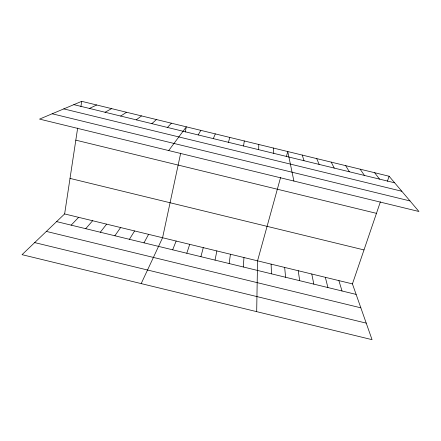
<?xml version="1.0" encoding="UTF-8"?>
<svg xmlns="http://www.w3.org/2000/svg" width="441" height="441" viewBox="0 0 441 441"><rect width="100%" height="100%" fill="white"/><g stroke="black" fill="none" stroke-linecap="round" stroke-linejoin="round"><path stroke-width="0.66" d="M256.684 311.649L257.544 260.835L280.586 177.502M258.674 149.675L258.795 144.488M243.272 266.976L243.983 257.538M229.155 263.547L230.423 254.242M243.553 145.988L244.303 140.96M380.39 201.807L352.431 283.899L372.044 339.664L22.05 254.672L64.629 213.935L77.649 128.077M80.912 106.59L81.706 101.336L389.1 176.24L418.95 211.504L39.547 119.103L81.706 101.336M215.037 260.113L216.856 250.946M180.689 153.17L162.575 237.749L141.186 283.602M185.22 132.002L186.328 126.832L168.705 150.557M200.914 256.684L203.284 247.644M286.358 156.649L287.764 151.55L293.904 181.047M228.432 142.305L229.816 137.427M186.797 253.25L189.718 244.347M387.391 181.268L389.1 176.24M172.668 249.815L176.146 241.045M213.306 138.617L215.318 133.893M143.987 242.848L148.584 234.347M198.18 134.935L200.826 130.365M129.428 239.309L134.599 230.946M114.869 235.77L120.608 227.545M100.305 232.231L106.617 224.144M85.741 228.692L92.621 220.743M167.459 127.449L171.389 123.188M71.177 225.147L78.625 217.341M151.864 123.645L156.45 119.55M136.269 119.847L141.506 115.906M120.669 116.049L126.556 112.268M105.068 112.246L111.612 108.624M89.468 108.442L96.662 104.98M52.181 113.778L410.009 200.942M75.819 140.155L376.46 213.356M70.02 178.407L364.001 249.926M64.629 213.935L352.431 283.899M56.608 221.608L356.124 294.406M46.36 231.409L360.848 307.829M34.674 242.594L366.228 323.132M73.862 104.644L394.656 182.806M63.774 108.894L401.801 191.245M374.63 172.718L379.558 179.129M360.159 169.19L364.453 175.446M345.683 165.662L349.349 171.764M331.208 162.134L334.245 168.087M316.732 158.606L319.135 164.405M302.25 155.078L304.02 160.722M338.881 280.608L342.023 290.977M325.331 277.312L327.922 287.554M311.776 274.021L313.821 284.125M298.221 270.724L299.715 280.697M273.282 148.022L273.795 153.358M284.666 267.428L285.603 277.268M271.105 264.131L271.496 273.839"/></g></svg>
